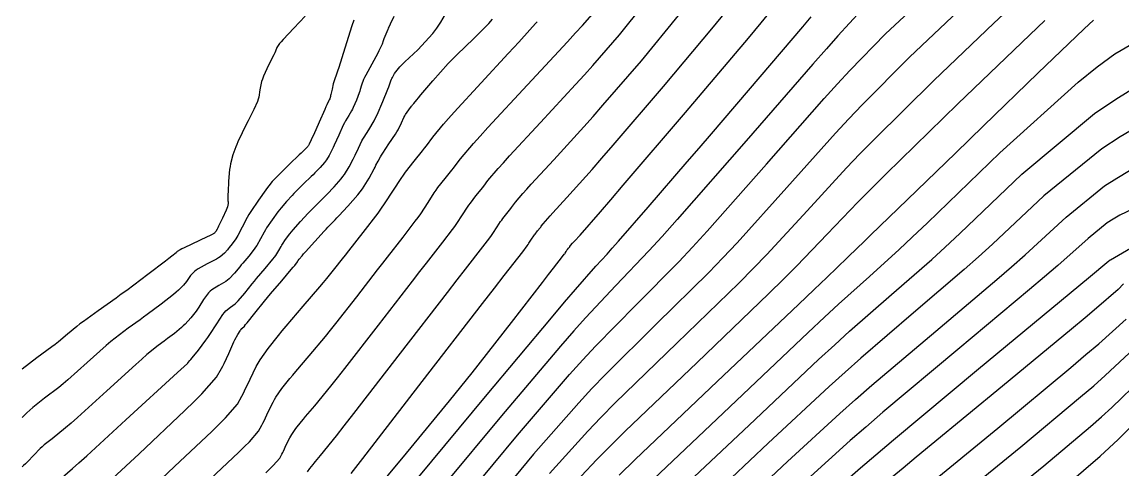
# Model space of a CAD drawing. Header units: metres. Extents: x 837476 to 838477, y 1189012 to 1191014.
# Drawn here: x 837476.5 to 837561, y 1190263.9 to 1190298.2 of the extents above; entities that cross this region are included whole.
import ezdxf

# ---------------------------------------------------------------- set-up
doc = ezdxf.new("R2010")
doc.units = ezdxf.units.M
doc.header["$LTSCALE"] = 0.3
doc.layers.add('COTAS 10', color=1, linetype='Continuous')
doc.layers.add('COTAS INT', color=252, linetype='Continuous')

msp = doc.modelspace()

# ---------------------------------------------------------------- linework, layer by layer
at = {"layer": 'COTAS 10'}
for points in [[(837495.228, 1190263.651), (837495.534, 1190263.95), (837495.79, 1190264.205), (837496.286, 1190264.765), (837496.464, 1190265.09), (837496.518, 1190265.199), (837496.575, 1190265.315), (837496.797, 1190265.8), (837497.055, 1190266.319), (837497.133, 1190266.456), (837497.215, 1190266.59), (837497.534, 1190267.052), (837497.964, 1190267.59), (837498.114, 1190267.771), (837498.278, 1190267.967), (837498.984, 1190268.794), (837500.219, 1190270.302), (837500.716, 1190270.928), (837501.28, 1190271.644), (837503.878, 1190274.984), (837506.482, 1190278.35), (837507.051, 1190279.083), (837507.553, 1190279.729), (837508.814, 1190281.347), (837509.55, 1190282.311), (837509.721, 1190282.546), (837509.878, 1190282.767), (837510.325, 1190283.45), (837510.697, 1190284.03), (837510.807, 1190284.186), (837510.919, 1190284.341), (837511.347, 1190284.884), (837511.76, 1190285.389), (837511.862, 1190285.519), (837511.959, 1190285.645), (837512.268, 1190286.066), (837513.055, 1190286.99), (837513.454, 1190287.433), (837513.931, 1190287.958), (837516.309, 1190290.529), (837518.995, 1190293.446), (837519.666, 1190294.188), (837520.306, 1190294.902), (837522.356, 1190297.245), (837524.222, 1190299.583)], [(837540.91, 1190299.121), (837539.124, 1190297.169), (837538.25, 1190296.182), (837537.212, 1190295), (837532.092, 1190289.121), (837526.79, 1190283.072), (837525.638, 1190281.785), (837524.622, 1190280.665), (837522.092, 1190278.018), (837519.75, 1190275.54), (837518.852, 1190274.527), (837517.847, 1190273.371), (837513.317, 1190268.018), (837508.878, 1190262.69)], [(837505.049, 1190298.65), (837504.76, 1190298.066), (837504.652, 1190297.825), (837504.618, 1190297.745), (837504.581, 1190297.66), (837504.433, 1190297.307), (837504.29, 1190296.951), (837504.257, 1190296.865), (837504.227, 1190296.784), (837504.143, 1190296.536), (837503.981, 1190296.171), (837503.903, 1190296.017), (837503.809, 1190295.84), (837503.35, 1190295.006), (837502.892, 1190294.16), (837502.8, 1190293.974), (837502.722, 1190293.809), (837502.565, 1190293.391), (837502.468, 1190293.044), (837502.428, 1190292.924), (837502.382, 1190292.794), (837502.17, 1190292.241), (837501.928, 1190291.683), (837501.864, 1190291.55), (837501.801, 1190291.426), (837501.581, 1190291.059), (837501.335, 1190290.642), (837501.255, 1190290.487), (837501.17, 1190290.316), (837500.82, 1190289.554), (837500.474, 1190288.785), (837500.392, 1190288.608), (837500.316, 1190288.447), (837500.091, 1190287.999), (837499.871, 1190287.648), (837499.799, 1190287.548), (837499.721, 1190287.448), (837499.399, 1190287.077), (837498.987, 1190286.652), (837498.853, 1190286.518), (837498.71, 1190286.376), (837498.124, 1190285.803), (837497.529, 1190285.22), (837497.382, 1190285.071), (837497.242, 1190284.928), (837496.798, 1190284.458), (837496.39, 1190283.981), (837496.273, 1190283.833), (837496.153, 1190283.678), (837495.704, 1190283.063), (837495.287, 1190282.436), (837495.187, 1190282.275), (837495.094, 1190282.118), (837494.817, 1190281.596), (837494.537, 1190281.095), (837494.443, 1190280.952), (837494.341, 1190280.807), (837493.915, 1190280.269), (837493.46, 1190279.734), (837493.341, 1190279.591), (837493.225, 1190279.451), (837492.83, 1190278.963), (837492.415, 1190278.531), (837492.287, 1190278.425), (837492.153, 1190278.325), (837491.618, 1190278.017), (837491.089, 1190277.687), (837490.959, 1190277.574), (837490.835, 1190277.451), (837490.446, 1190276.93), (837490.088, 1190276.362), (837489.983, 1190276.21), (837489.876, 1190276.06), (837489.472, 1190275.536), (837489.025, 1190275.043), (837488.891, 1190274.912), (837488.753, 1190274.784), (837488.221, 1190274.342), (837487.688, 1190273.943), (837487.549, 1190273.841), (837487.415, 1190273.744), (837486.964, 1190273.424), (837486.102, 1190272.711), (837485.71, 1190272.365), (837485.25, 1190271.954), (837483.032, 1190269.935), (837480.772, 1190267.885), (837480.286, 1190267.456), (837479.861, 1190267.086), (837478.828, 1190266.247), (837478.223, 1190265.782), (837478.067, 1190265.647), (837477.916, 1190265.51), (837477.413, 1190264.992), (837476.924, 1190264.48), (837476.782, 1190264.346), (837476.637, 1190264.216), (837476.514, 1190264.117)], [(837558.726, 1190298.36), (837558.02, 1190297.7), (837554.474, 1190294.301), (837550.307, 1190290.267), (837549.211, 1190289.206), (837548.139, 1190288.169), (837544.474, 1190284.626), (837541.636, 1190281.881), (837541.085, 1190281.347), (837540.637, 1190280.911), (837539.868, 1190280.152), (837538.271, 1190278.623), (837537.302, 1190277.7), (837536.103, 1190276.562), (837529.868, 1190270.648), (837523.57, 1190264.659), (837522.332, 1190263.473)], [(837562.716, 1190284.34), (837560.748, 1190283.404), (837560.26, 1190283.115), (837559.796, 1190282.815), (837558.323, 1190281.624), (837555.991, 1190279.544), (837554.985, 1190278.683), (837553.823, 1190277.697), (837548.323, 1190273.107), (837542.58, 1190268.289), (837541.264, 1190267.16), (837540.066, 1190266.12), (837536.731, 1190263.107)], [(837551.374, 1190261.301), (837554.92, 1190264.176), (837558.5, 1190267.199), (837559.35, 1190267.948), (837560.14, 1190268.66), (837562.481, 1190270.915)]]:
    msp.add_lwpolyline(points, dxfattribs=at)
at = {"layer": 'COTAS INT'}
for points in [[(837479.412, 1190263.132), (837480.385, 1190263.969), (837480.885, 1190264.418), (837481.485, 1190264.961), (837484.485, 1190267.705), (837488.454, 1190271.352), (837489.203, 1190272.041), (837489.238, 1190272.075), (837489.246, 1190272.082), (837489.252, 1190272.089), (837489.266, 1190272.105), (837489.389, 1190272.258), (837489.465, 1190272.351), (837489.559, 1190272.465), (837490.046, 1190273.057), (837490.63, 1190273.814), (837490.785, 1190274.032), (837490.937, 1190274.254), (837491.461, 1190275.085), (837491.928, 1190275.801), (837492.044, 1190275.95), (837492.155, 1190276.078), (837492.505, 1190276.364), (837492.864, 1190276.616), (837492.979, 1190276.723), (837493.102, 1190276.847), (837493.603, 1190277.428), (837494.178, 1190278.138), (837494.347, 1190278.342), (837494.52, 1190278.55), (837495.181, 1190279.328), (837495.761, 1190280.026), (837495.883, 1190280.184), (837495.988, 1190280.326), (837496.231, 1190280.708), (837496.39, 1190281.008), (837496.444, 1190281.098), (837496.501, 1190281.191), (837496.741, 1190281.551), (837497.078, 1190281.992), (837497.197, 1190282.135), (837497.327, 1190282.289), (837497.888, 1190282.921), (837498.474, 1190283.553), (837498.619, 1190283.706), (837498.758, 1190283.85), (837499.198, 1190284.291), (837499.631, 1190284.72), (837499.765, 1190284.857), (837499.905, 1190285.001), (837500.462, 1190285.584), (837501.003, 1190286.206), (837501.133, 1190286.374), (837501.255, 1190286.541), (837501.624, 1190287.131), (837501.922, 1190287.702), (837501.999, 1190287.857), (837502.074, 1190288.011), (837502.326, 1190288.558), (837502.594, 1190289.102), (837502.678, 1190289.254), (837502.768, 1190289.407), (837503.128, 1190289.966), (837503.532, 1190290.642), (837503.649, 1190290.869), (837503.767, 1190291.114), (837504.212, 1190292.141), (837504.584, 1190293.075), (837504.657, 1190293.26), (837504.716, 1190293.414), (837504.82, 1190293.705), (837504.875, 1190293.845), (837504.904, 1190293.903), (837504.938, 1190293.97), (837505.107, 1190294.281), (837505.505, 1190294.782), (837505.682, 1190294.968), (837505.888, 1190295.174), (837506.876, 1190296.091), (837508.03, 1190297.342), (837508.341, 1190297.76), (837508.648, 1190298.209), (837509.727, 1190300.088)], [(837510.795, 1190262.041), (837514.545, 1190266.544), (837518.54, 1190271.195), (837519.548, 1190272.316), (837520.514, 1190273.364), (837523.647, 1190276.544), (837526.918, 1190279.844), (837527.97, 1190280.968), (837529.086, 1190282.182), (837533.647, 1190287.327), (837538.073, 1190292.352), (837539.103, 1190293.491), (837540.05, 1190294.521), (837542.767, 1190297.327), (837545.619, 1190299.973)], [(837490.954, 1190263.167), (837493.153, 1190265.238), (837493.593, 1190265.667), (837493.959, 1190266.034), (837494.672, 1190266.836), (837494.927, 1190267.304), (837495.004, 1190267.459), (837495.086, 1190267.626), (837495.405, 1190268.322), (837495.774, 1190269.066), (837495.887, 1190269.262), (837496.003, 1190269.455), (837496.462, 1190270.119), (837497.078, 1190270.889), (837497.294, 1190271.15), (837497.529, 1190271.431), (837498.543, 1190272.617), (837499.798, 1190274.115), (837500.186, 1190274.592), (837500.592, 1190275.098), (837502.203, 1190277.151), (837503.797, 1190279.208), (837504.192, 1190279.717), (837504.567, 1190280.198), (837505.753, 1190281.716), (837506.691, 1190282.944), (837506.909, 1190283.243), (837507.108, 1190283.524), (837507.678, 1190284.394), (837508.152, 1190285.133), (837508.292, 1190285.332), (837508.435, 1190285.529), (837508.98, 1190286.22), (837509.505, 1190286.863), (837509.635, 1190287.029), (837509.759, 1190287.189), (837510.152, 1190287.726), (837511.154, 1190288.903), (837511.662, 1190289.467), (837512.271, 1190290.135), (837515.3, 1190293.41), (837518.361, 1190296.705), (837518.99, 1190297.386), (837519.524, 1190297.967), (837520.661, 1190299.227)], [(837498.426, 1190263.725), (837498.606, 1190263.986), (837498.849, 1190264.29), (837498.934, 1190264.392), (837499.027, 1190264.503), (837499.426, 1190264.97), (837500.639, 1190266.49), (837501.245, 1190267.264), (837501.967, 1190268.191), (837505.553, 1190272.817), (837509.168, 1190277.491), (837509.91, 1190278.449), (837510.539, 1190279.261), (837511.874, 1190280.979), (837512.409, 1190281.679), (837512.533, 1190281.85), (837512.647, 1190282.01), (837512.972, 1190282.506), (837513.243, 1190282.927), (837513.322, 1190283.041), (837513.404, 1190283.153), (837513.715, 1190283.548), (837514.014, 1190283.914), (837514.089, 1190284.009), (837514.159, 1190284.1), (837514.383, 1190284.406), (837514.955, 1190285.078), (837515.245, 1190285.4), (837515.591, 1190285.781), (837517.319, 1190287.649), (837519.629, 1190290.187), (837520.342, 1190290.99), (837521.088, 1190291.838), (837524.051, 1190295.263), (837526.9, 1190298.716)], [(837501.774, 1190263.599), (837502.655, 1190264.738), (837507.228, 1190270.65), (837511.854, 1190276.632), (837512.768, 1190277.815), (837513.525, 1190278.792), (837514.935, 1190280.61), (837515.268, 1190281.047), (837515.346, 1190281.153), (837515.417, 1190281.253), (837515.619, 1190281.562), (837515.788, 1190281.825), (837515.837, 1190281.896), (837515.888, 1190281.966), (837516.082, 1190282.212), (837516.269, 1190282.44), (837516.315, 1190282.499), (837516.359, 1190282.556), (837516.499, 1190282.747), (837516.855, 1190283.165), (837517.036, 1190283.366), (837517.252, 1190283.603), (837518.329, 1190284.768), (837520.262, 1190286.927), (837521.019, 1190287.793), (837521.871, 1190288.773), (837525.746, 1190293.28), (837529.577, 1190297.848), (837530.402, 1190298.867)], [(837503.254, 1190261.84), (837506.026, 1190265.166), (837509.311, 1190269.161), (837510.19, 1190270.249), (837511.055, 1190271.329), (837514.069, 1190275.166), (837516.451, 1190278.248), (837516.919, 1190278.852), (837517.303, 1190279.348), (837517.995, 1190280.241), (837518.127, 1190280.414), (837518.158, 1190280.456), (837518.186, 1190280.496), (837518.266, 1190280.618), (837518.333, 1190280.722), (837518.373, 1190280.778), (837518.449, 1190280.875), (837518.523, 1190280.966), (837518.542, 1190280.989), (837518.559, 1190281.012), (837518.614, 1190281.087), (837518.755, 1190281.253), (837518.827, 1190281.332), (837518.912, 1190281.426), (837519.339, 1190281.887), (837520.896, 1190283.668), (837521.695, 1190284.595), (837522.653, 1190285.709), (837527.441, 1190291.298), (837532.255, 1190296.981), (837533.23, 1190298.154), (837534.05, 1190299.153)], [(837548.361, 1190299.062), (837544.624, 1190295.534), (837540.976, 1190291.872), (837539.957, 1190290.8), (837538.933, 1190289.704), (837535.202, 1190285.534), (837531.383, 1190281.293), (837530.303, 1190280.151), (837529.214, 1190279.024), (837525.202, 1190275.07), (837521.278, 1190271.188), (837520.244, 1190270.105), (837519.233, 1190269.019), (837515.774, 1190265.07), (837512.712, 1190261.392)], [(837552.221, 1190299.198), (837551.102, 1190298.151), (837546.481, 1190293.74), (837541.902, 1190289.224), (837540.81, 1190288.11), (837539.793, 1190287.055), (837536.757, 1190283.74), (837533.679, 1190280.403), (837532.636, 1190279.334), (837531.511, 1190278.203), (837526.757, 1190273.596), (837522.042, 1190269.011), (837520.94, 1190267.894), (837519.927, 1190266.843), (837517.002, 1190263.596)], [(837498.23, 1190298.681), (837497.368, 1190297.759), (837496.557, 1190296.891), (837496.402, 1190296.716), (837496.277, 1190296.569), (837496.076, 1190296.275), (837495.976, 1190296.003), (837495.914, 1190295.87), (837495.838, 1190295.712), (837495.44, 1190294.931), (837495.037, 1190294.065), (837494.958, 1190293.853), (837494.893, 1190293.654), (837494.775, 1190293.032), (837494.687, 1190292.468), (837494.641, 1190292.304), (837494.585, 1190292.137), (837494.306, 1190291.508), (837493.962, 1190290.841), (837493.865, 1190290.65), (837493.768, 1190290.457), (837493.411, 1190289.739), (837493.081, 1190289.031), (837493, 1190288.845), (837492.924, 1190288.662), (837492.69, 1190288.035), (837492.516, 1190287.359), (837492.479, 1190287.145), (837492.446, 1190286.919), (837492.365, 1190286.008), (837492.326, 1190285.194), (837492.32, 1190285.029), (837492.314, 1190284.892), (837492.311, 1190284.615), (837492.319, 1190284.504), (837492.324, 1190284.436), (837492.333, 1190284.303), (837492.272, 1190284.044), (837492.23, 1190283.93), (837492.176, 1190283.798), (837491.892, 1190283.169), (837491.598, 1190282.559), (837491.538, 1190282.438), (837491.487, 1190282.338), (837491.383, 1190282.152), (837491.342, 1190282.103), (837491.32, 1190282.077), (837491.285, 1190282.033), (837491.043, 1190281.898), (837490.902, 1190281.828), (837490.73, 1190281.744), (837488.958, 1190280.903), (837488.787, 1190280.82), (837488.649, 1190280.751), (837488.417, 1190280.621), (837488.394, 1190280.585), (837488.388, 1190280.575), (837488.381, 1190280.566), (837488.355, 1190280.533), (837488.003, 1190280.255), (837487.79, 1190280.092), (837487.527, 1190279.891), (837486.162, 1190278.852), (837484.551, 1190277.645), (837484.134, 1190277.339), (837483.728, 1190277.044), (837482.365, 1190276.08), (837481.223, 1190275.265), (837480.957, 1190275.065), (837480.712, 1190274.876), (837480.007, 1190274.285), (837479.303, 1190273.693), (837479.059, 1190273.503), (837478.794, 1190273.301), (837477.658, 1190272.479), (837476.514, 1190271.599)], [(837501.989, 1190298.383), (837501.832, 1190297.933), (837501.274, 1190296.211), (837500.82, 1190294.747), (837500.729, 1190294.46), (837500.653, 1190294.225), (837500.505, 1190293.801), (837500.444, 1190293.635), (837500.424, 1190293.563), (837500.402, 1190293.478), (837500.309, 1190293.077), (837500.219, 1190292.674), (837500.199, 1190292.588), (837500.18, 1190292.514), (837500.128, 1190292.341), (837500.089, 1190292.252), (837500.079, 1190292.231), (837500.069, 1190292.211), (837500.034, 1190292.152), (837499.903, 1190291.877), (837499.832, 1190291.72), (837499.746, 1190291.529), (837499.313, 1190290.55), (837498.874, 1190289.558), (837498.785, 1190289.359), (837498.71, 1190289.193), (837498.558, 1190288.867), (837498.487, 1190288.754), (837498.464, 1190288.722), (837498.439, 1190288.69), (837498.335, 1190288.571), (837498.068, 1190288.304), (837497.941, 1190288.179), (837497.789, 1190288.032), (837497.049, 1190287.315), (837496.301, 1190286.589), (837496.144, 1190286.435), (837496.01, 1190286.303), (837495.709, 1190285.995), (837495.454, 1190285.673), (837495.348, 1190285.53), (837495.228, 1190285.365), (837494.667, 1190284.574), (837494.073, 1190283.681), (837493.931, 1190283.451), (837493.798, 1190283.228), (837493.402, 1190282.483), (837493.085, 1190281.864), (837493.002, 1190281.72), (837492.922, 1190281.588), (837492.649, 1190281.21), (837492.401, 1190280.919), (837492.336, 1190280.841), (837492.273, 1190280.764), (837492.057, 1190280.498), (837491.729, 1190280.214), (837491.595, 1190280.127), (837491.441, 1190280.035), (837490.73, 1190279.67), (837490.024, 1190279.295), (837489.873, 1190279.197), (837489.742, 1190279.101), (837489.432, 1190278.776), (837489.241, 1190278.474), (837489.185, 1190278.393), (837489.129, 1190278.313), (837488.914, 1190278.034), (837488.514, 1190277.649), (837488.341, 1190277.502), (837488.14, 1190277.337), (837487.192, 1190276.597), (837486.119, 1190275.794), (837485.841, 1190275.59), (837485.571, 1190275.394), (837484.665, 1190274.752), (837483.663, 1190273.988), (837483.333, 1190273.715), (837482.981, 1190273.415), (837481.519, 1190272.11), (837480.038, 1190270.789), (837479.673, 1190270.479), (837479.327, 1190270.194), (837478.243, 1190269.363), (837477.336, 1190268.666), (837477.103, 1190268.464), (837476.877, 1190268.258), (837476.514, 1190267.884)], [(837480.022, 1190260.038), (837485.504, 1190265.116), (837489.015, 1190268.424), (837489.718, 1190269.11), (837490.303, 1190269.695), (837491.442, 1190270.979), (837491.814, 1190271.645), (837491.916, 1190271.841), (837492.017, 1190272.043), (837492.376, 1190272.812), (837492.699, 1190273.522), (837492.777, 1190273.686), (837492.851, 1190273.836), (837493.077, 1190274.258), (837493.244, 1190274.528), (837493.28, 1190274.582), (837493.312, 1190274.626), (837493.393, 1190274.711), (837493.575, 1190274.907), (837493.672, 1190275.022), (837493.788, 1190275.163), (837494.376, 1190275.893), (837495.13, 1190276.825), (837495.352, 1190277.093), (837495.579, 1190277.365), (837496.447, 1190278.386), (837497.18, 1190279.245), (837497.323, 1190279.416), (837497.44, 1190279.556), (837497.645, 1190279.821), (837497.686, 1190279.898), (837497.7, 1190279.922), (837497.715, 1190279.946), (837497.777, 1190280.039), (837498.003, 1190280.305), (837498.121, 1190280.438), (837498.263, 1190280.597), (837498.977, 1190281.384), (837499.705, 1190282.178), (837499.857, 1190282.342), (837499.986, 1190282.481), (837500.272, 1190282.779), (837500.552, 1190283.065), (837500.677, 1190283.196), (837500.823, 1190283.349), (837501.525, 1190284.09), (837502.285, 1190284.963), (837502.468, 1190285.2), (837502.639, 1190285.434), (837503.157, 1190286.262), (837503.528, 1190286.956), (837503.606, 1190287.106), (837503.675, 1190287.238), (837503.833, 1190287.562), (837504.017, 1190287.888), (837504.101, 1190288.021), (837504.2, 1190288.172), (837504.675, 1190288.872), (837505.168, 1190289.619), (837505.277, 1190289.8), (837505.375, 1190289.969), (837505.63, 1190290.487), (837505.825, 1190290.911), (837505.886, 1190291.022), (837505.949, 1190291.129), (837506.198, 1190291.492), (837506.414, 1190291.77), (837506.456, 1190291.824), (837506.49, 1190291.868), (837506.549, 1190291.945), (837506.558, 1190291.958), (837506.561, 1190291.961), (837506.564, 1190291.965), (837506.576, 1190291.978), (837506.809, 1190292.254), (837506.952, 1190292.423), (837507.129, 1190292.632), (837508.049, 1190293.723), (837509.221, 1190295.038), (837509.557, 1190295.389), (837509.898, 1190295.734), (837511.169, 1190296.933), (837512.344, 1190298.118), (837512.624, 1190298.455)], [(837485.211, 1190261.286), (837488.213, 1190264.126), (837491.078, 1190266.825), (837491.651, 1190267.385), (837492.129, 1190267.862), (837493.057, 1190268.908), (837493.389, 1190269.517), (837493.491, 1190269.719), (837493.596, 1190269.937), (837494.013, 1190270.844), (837494.494, 1190271.813), (837494.64, 1190272.069), (837494.792, 1190272.321), (837495.391, 1190273.185), (837496.193, 1190274.189), (837496.474, 1190274.529), (837496.781, 1190274.895), (837498.101, 1190276.44), (837499.378, 1190277.927), (837499.657, 1190278.257), (837499.904, 1190278.551), (837500.528, 1190279.317), (837501.111, 1190280.067), (837501.333, 1190280.35), (837501.581, 1190280.667), (837502.693, 1190282.084), (837503.832, 1190283.576), (837504.096, 1190283.94), (837504.339, 1190284.282), (837505.031, 1190285.338), (837505.607, 1190286.235), (837505.777, 1190286.477), (837505.95, 1190286.716), (837506.612, 1190287.557), (837507.251, 1190288.337), (837507.409, 1190288.539), (837507.559, 1190288.734), (837508.037, 1190289.385), (837508.865, 1190290.397), (837509.236, 1190290.819), (837509.67, 1190291.304), (837511.75, 1190293.565), (837513.831, 1190295.808), (837514.265, 1190296.28), (837514.638, 1190296.688), (837515.472, 1190297.622), (837515.916, 1190298.12), (837516.043, 1190298.253)], [(837506.961, 1190263.338), (837512.088, 1190269.492), (837517.154, 1190275.547), (837518.156, 1190276.737), (837518.986, 1190277.716), (837520.537, 1190279.492), (837521.411, 1190280.43), (837521.814, 1190280.882), (837522.286, 1190281.416), (837524.572, 1190284.035), (837527.557, 1190287.491), (837528.471, 1190288.553), (837529.422, 1190289.66), (837533.171, 1190294.035), (837536.426, 1190297.86), (837537.067, 1190298.62)], [(837518.231, 1190262.122), (837520.62, 1190264.667), (837521.636, 1190265.683), (837522.806, 1190266.835), (837528.313, 1190272.122), (837533.807, 1190277.382), (837534.969, 1190278.517), (837535.975, 1190279.513), (837538.313, 1190281.946), (837540.654, 1190284.407), (837541.663, 1190285.419), (837542.828, 1190286.575), (837548.338, 1190291.946), (837553.844, 1190297.24), (837555.007, 1190298.347)], [(837524.979, 1190263.17), (837530.827, 1190268.717), (837536.842, 1190274.403), (837538.094, 1190275.575), (837539.167, 1190276.572), (837541.55, 1190278.717), (837543.821, 1190280.78), (837544.824, 1190281.726), (837545.99, 1190282.834), (837551.55, 1190288.187), (837557.563, 1190293.621), (837559.015, 1190294.781), (837560.374, 1190295.79), (837564.51, 1190298.187)], [(837527.261, 1190262.549), (837532.303, 1190267.314), (837537.648, 1190272.333), (837538.886, 1190273.471), (837540.02, 1190274.501), (837543.243, 1190277.314), (837546.322, 1190280.01), (837547.365, 1190280.965), (837548.49, 1190282.011), (837553.243, 1190286.546), (837558.816, 1190291.199), (837560.459, 1190292.32), (837562.144, 1190293.367)], [(837562.26, 1190290.28), (837560.785, 1190289.409), (837559.383, 1190288.501), (837554.936, 1190284.906), (837550.99, 1190281.189), (837549.905, 1190280.204), (837548.822, 1190279.239), (837544.936, 1190275.912), (837540.873, 1190272.43), (837539.679, 1190271.367), (837538.454, 1190270.262), (837533.779, 1190265.912), (837529.542, 1190261.927)], [(837531.823, 1190261.306), (837535.255, 1190264.509), (837539.26, 1190268.191), (837540.471, 1190269.264), (837541.727, 1190270.359), (837546.63, 1190274.509), (837551.322, 1190278.468), (837552.445, 1190279.444), (837553.491, 1190280.367), (837556.63, 1190283.265), (837559.59, 1190285.658), (837560.522, 1190286.262), (837561.504, 1190286.842)], [(837538.207, 1190261.704), (837540.857, 1190264.037), (837542.031, 1190265.036), (837543.397, 1190266.188), (837549.918, 1190271.622), (837558.346, 1190278.602), (837559.918, 1190279.904), (837559.971, 1190279.947), (837559.981, 1190279.956), (837559.99, 1190279.963), (837560.006, 1190279.977), (837560.01, 1190279.982), (837560.012, 1190279.984), (837560.015, 1190279.986), (837560.016, 1190279.988), (837560.017, 1190279.988), (837560.019, 1190279.99), (837560.022, 1190279.992), (837560.023, 1190279.992), (837560.031, 1190279.996), (837561.567, 1190280.878)], [(837561.052, 1190278.153), (837560.625, 1190277.712), (837558.967, 1190276.266), (837558.095, 1190275.533), (837557.044, 1190274.656), (837551.755, 1190270.288), (837546.293, 1190265.796), (837545.133, 1190264.841), (837544.125, 1190264.011), (837541.755, 1190262.057)], [(837545.864, 1190262.552), (837551.387, 1190267.081), (837557.002, 1190271.737), (837558.158, 1190272.712), (837559.14, 1190273.551), (837561.244, 1190275.446)], [(837548.619, 1190261.926), (837553.154, 1190265.628), (837557.751, 1190269.468), (837558.754, 1190270.33), (837559.64, 1190271.106), (837561.863, 1190273.181)], [(837556.687, 1190262.723), (837559.249, 1190264.93), (837559.947, 1190265.566), (837560.64, 1190266.215), (837563.1, 1190268.649)]]:
    msp.add_lwpolyline(points, dxfattribs=at)

doc.saveas('drawing.dxf')
